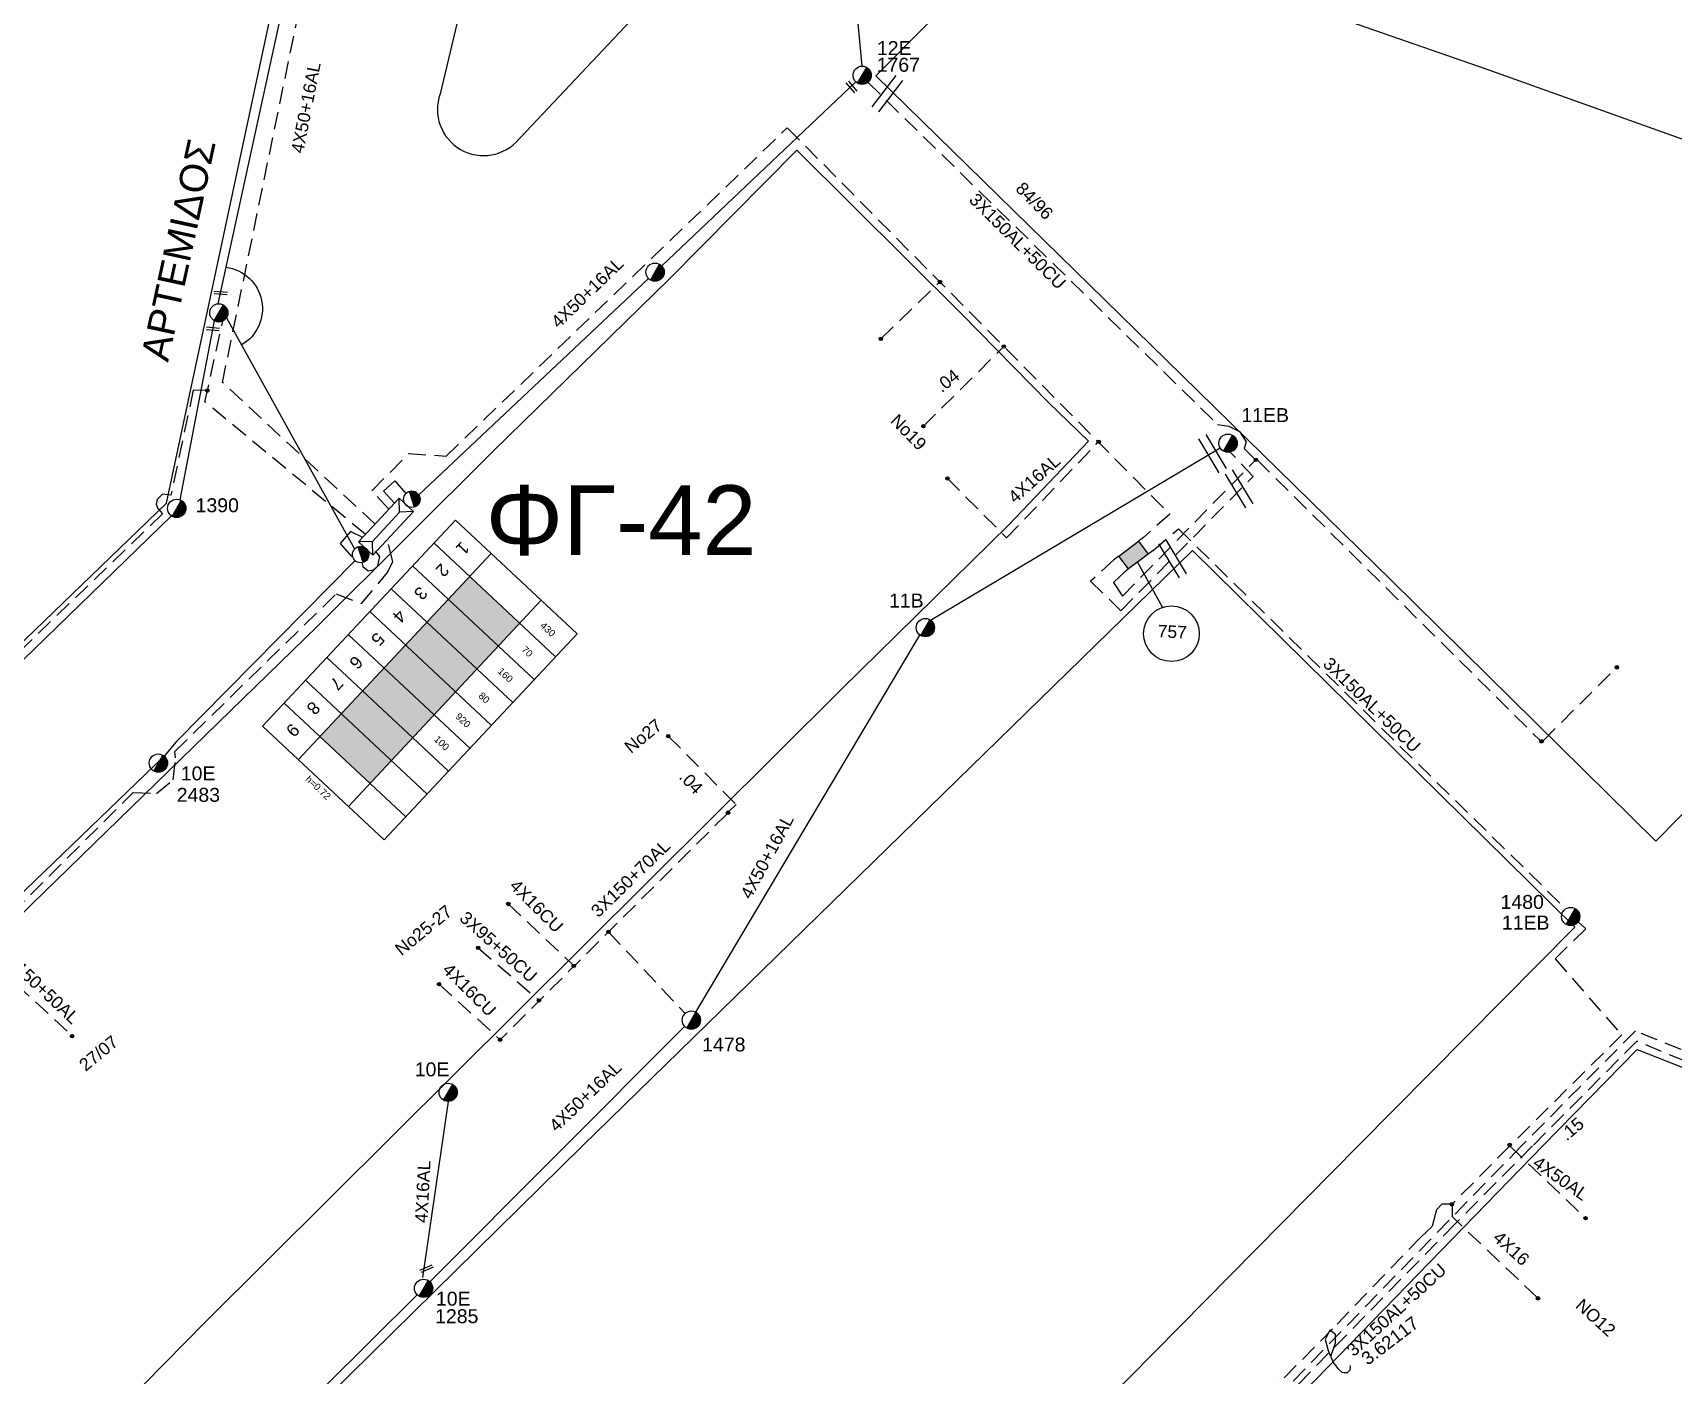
# Model space of a CAD drawing. Header units: millimetres. Extents: x -2238 to -1136, y 747 to 1272.
# Drawn here: x -1685.9 to -1565.1, y 992.2 to 1091.1 of the extents above; entities that cross this region are included whole.
import ezdxf
from ezdxf.enums import TextEntityAlignment as Align

# ---------------------------------------------------------------- set-up
doc = ezdxf.new("R2010")
doc.units = ezdxf.units.MM
doc.linetypes.add('DASHED', pattern=[19.05, 12.7, -6.35])
for name, color, linetype in [('Link Box 4 Διευθύνσεων', 7, 'Continuous'), ('Άγνωστα', 7, 'Continuous'), ('Ασφαλειοκιβώτια Χ.Τ 9 αναχωρήσεων', 7, 'Continuous'), ('Γέφυρες Εναέριου Δικτύου', 7, 'Continuous'), ('Γυμνά εναέρια ΧΤ (3Φ)   4x16AL', 7, 'Continuous'), ('Γυμνά εναέρια ΧΤ (3Φ)   4x50AL', 7, 'Continuous'), ('Γυμνά εναέρια ΧΤ και ΦΟΠ (3Φ)   4x50+16AL', 7, 'Continuous'), ('Γυμνά εναέρια ΧΤ και ΦΟΠ (3Φ)   4x50+16CU', 7, 'Continuous'), ('Εναέρια παροχή ΧΤ 4x16', 7, 'SYN_LINE'), ('Επιγραφές - Σχήματα', 7, 'Continuous'), ('Καλώδια ΧΤ   3x150+50AL', 7, 'DASHED'), ('Καλώδια ΧΤ   3x150+50CU', 7, 'DASHED'), ('Καλώδια ΧΤ   3x150AL+50CU', 7, 'DASHED'), ('Καλώδια ΧΤ   3x95+50CU', 7, 'DASHED'), ('Μηχανική τομή', 7, 'Continuous'), ('Στύλος ΦΜ', 7, 'Continuous'), ('Στύλος ΦΜ @ 1', 7, 'Continuous'), ('Συνδέσεις', 7, 'Continuous'), ('Τομή', 7, 'Continuous'), ('Υποσταθμός εναέριος 2 στύλων', 7, 'Continuous'), ('Υποσταθμός πόλεως', 7, 'Continuous'), ('Υπόβαθρο ΔΕΗ', 7, 'Continuous'), ('Υπόγεια Καλώδια Δικτύου ΧΤ   .04', 7, 'DASHED'), ('Υπόγεια Καλώδια Δικτύου ΧΤ   .15', 7, 'DASHED'), ('Υπόγεια καλώδια Δικτύου ΧΤ και Παρ. ΧΤ - 3X150+70 AL', 7, 'DASHED'), ('Υπόγεια καλώδια Παροχών ΧΤ   .15', 7, 'DASHED'), ('Υπόγεια καλώδια Παροχών ΧΤ   4x16AL', 7, 'DASHED'), ('Υπόγεια καλώδια Παροχών ΧΤ   4x16CU', 7, 'DASHED'), ('Υπόγεια καλώδια Παροχών ΧΤ   4x50AL', 7, 'DASHED')]:
    doc.layers.add(name, color=color, linetype=linetype)
doc.styles.get("Standard").update_dxf_attribs({"font": 'ARIAL.TTF'})
doc.linetypes.add('SYN_LINE', pattern='A,0.5,-0.0001,["/\\/\\/\\/",Standard,S=0.1,R=0,X=0,Y=-0.05],-0.25', length=0.7501)

# ---------------------------------------------------------------- blocks, each defined once
blk = doc.blocks.new('ΥΠΑΡΧΩΝ ΤΣΙΜΕΝΤΕΝΙΟΣ ΣΤΥΛΟΣ')
at = {"layer": 'Στύλος ΦΜ'}
blk.add_hatch(color=256, dxfattribs=at).paths.add_polyline_path([(-1.29, -2.28, 0.574793), (2.62, 0, 0.268822), (1.3, 2.27)])
blk.add_line((-1.29, -2.28), (1.3, 2.27), dxfattribs=at)
blk.add_circle((0, 0), 2.62, dxfattribs=at)
at = {"layer": 'Στύλος ΦΜ', "flags": 4}
for tag, p in [('ΑΡΙΘΜΟΣ', (-4.68, 8.05)), ('ΤΥΠΟΣ', (-4.91, 3.03))]:
    blk.add_attdef(tag, p, '', height=4, dxfattribs=at)
blk = doc.blocks.new('ΥΠΟΣΤΑΘΜΟΣ ΕΝΑΕΡΙΟΣ ΕΠΙ 2 ΣΤΥΛΩΝ')
at = {"layer": 'Υποσταθμός εναέριος 2 στύλων', "linetype": 'Continuous'}
for points in [[(-11.97, -2.11, 0.574793), (-8.45, -0.07, 0.268822), (-9.64, 1.98)], [(9.68, -2.15, 0.574793), (13.19, -0.1, 0.268822), (12.01, 1.95)]]:
    blk.add_hatch(color=256, dxfattribs=at).paths.add_polyline_path(points)
for p, q in [((-11.97, -2.11), (-9.64, 1.98)), ((9.68, -2.15), (12.01, 1.95))]:
    blk.add_line(p, q, dxfattribs=at)
for centre in [(-10.81, -0.07), (10.84, -0.1)]:
    blk.add_circle(centre, 2.36, dxfattribs=at)
at = {"layer": 'Υποσταθμός πόλεως', "linetype": 'Continuous', "ltscale": 40}
blk.add_lwpolyline([(-8.57, 2.82), (8.57, 2.82), (8.57, -2.82), (-8.57, -2.82)], close=True, dxfattribs=at)
for points in [[(-5.75, 0), (-8.57, 2.82)], [(-8.57, -2.82), (-5.75, 0)], [(-5.75, 0), (5.75, 0)], [(5.75, 0), (8.57, 2.82)], [(8.57, -2.82), (5.75, 0)]]:
    blk.add_lwpolyline(points, dxfattribs=at)
at = {"layer": 'Υποσταθμός εναέριος 2 στύλων', "ltscale": 40, "flags": 1}
for tag, p in [('ΜΕΤΑΣΧΗΜΑΤΙΣΜΟΣ', (14.09, 2.51)), ('ΙΣΧΥΣ', (14.07, -0.28)), ('ΑΡΙΘΜΟΣ', (14.19, -3))]:
    blk.add_attdef(tag, p, '', height=1.8, dxfattribs=at)
blk = doc.blocks.new('_ΣΥΝΔΕΣΗ')
at = {"layer": 'Συνδέσεις', "linetype": 'SYN_LINE', "ltscale": 40}
blk.add_hatch(color=256, dxfattribs=at).paths.add_polyline_path([(0.5, -0.01, 1), (-0.5, -0.01, 1)])
at = {"layer": 'Συνδέσεις'}
blk.add_circle((0, -0.01), 0.5, dxfattribs=at)
blk = doc.blocks.new('LINK BOX 4 ΑΝΑΧΩΡΗΣΕΩΝ')
at = {"layer": 'Link Box 4 Διευθύνσεων', "ltscale": 40}
blk.add_hatch(color=256, dxfattribs=at).paths.add_polyline_path([(-3.54, 0), (-3.54, -4.67), (3.54, -4.67), (3.54, 0)])
for p, q in [((-3.54, 0), (-5.33, 0)), ((5.33, 0), (3.54, 0)), ((-3.54, -4.67), (-5.33, -4.67)), ((5.33, -4.67), (3.54, -4.67))]:
    blk.add_line(p, q, dxfattribs=at)
blk.add_lwpolyline([(-3.54, -4.67), (-3.54, 0), (3.54, 0), (3.54, -4.67)], close=True, dxfattribs=at)
blk = doc.blocks.new('ΑΣΦΑΛΕΙΟΚΙΒΩΤΙΟ ΥΠΟΣΤΑΘΜΟΥ 9 ΑΝΑΧΩΡΗΣΕΩΝ')
at = {"layer": 'Ασφαλειοκιβώτια Χ.Τ 9 αναχωρήσεων', "ltscale": 40}
for p, q in [((-23.8, 40.36), (24.02, 40.36)), ((-9.72, 40.36), (-9.72, -40.64)), ((9.94, 40.36), (9.94, -40.64)), ((-23.8, 31.36), (24.02, 31.36)), ((-23.8, 22.36), (24.02, 22.36)), ((-23.8, 13.36), (24.02, 13.36)), ((-23.8, 4.36), (24.02, 4.36)), ((-23.8, -4.64), (24.02, -4.64)), ((-23.8, -13.64), (24.02, -13.64)), ((-23.8, -22.64), (24.02, -22.64)), ((-23.8, -31.64), (24.02, -31.64))]:
    blk.add_line(p, q, dxfattribs=at)
at = {"layer": 'Ασφαλειοκιβώτια Χ.Τ 9 αναχωρήσεων'}
blk.add_lwpolyline([(-23.8, -40.64), (24.02, -40.64), (24.02, 40.36), (-23.8, 40.36)], close=True, dxfattribs=at)
for s, p in [('1', (-18.45, 37.24)), ('2', (-18.45, 28.67)), ('3', (-18.45, 19.6)), ('4', (-18.45, 10.58)), ('5', (-18.45, 1.57)), ('6', (-18.45, -7.57)), ('7', (-18.45, -15.81)), ('8', (-18.45, -25.5)), ('9', (-18.45, -34.19))]:
    blk.add_text(s, height=3.6, rotation=270, dxfattribs=at).set_placement(p)
at = {"layer": 'Ασφαλειοκιβώτια Χ.Τ 9 αναχωρήσεων', "ltscale": 40}
for tag, height, p in [('ΟΝΟΜΑ', 5, (-0.16, 44.31)), ('ΚΕΙΜΕΝΟ 1', 2, (17.06, 35.59)), ('ΚΕΙΜΕΝΟ 2', 2, (17.06, 26.88)), ('ΚΕΙΜΕΝΟ 3', 2, (17.06, 17.69)), ('ΚΕΙΜΕΝΟ 4', 2, (17.06, 8.71)), ('ΚΕΙΜΕΝΟ 5', 2, (17.06, -0.13)), ('ΚΕΙΜΕΝΟ 6', 2, (17.06, -9.05)), ('ΚΕΙΜΕΝΟ 7', 2, (17.06, -18.13)), ('ΚΕΙΜΕΝΟ 8', 2, (17.06, -26.85)), ('ΚΕΙΜΕΝΟ 9', 2, (17.06, -35.99)), ('ΣΧ', 2, (-0.1, -42.64))]:
    blk.add_attdef(tag, text='', height=height, dxfattribs=at).set_placement(p, align=Align.MIDDLE_CENTER)
blk = doc.blocks.new('ΜΗΧΑΝΙΚΗ ΤΟΜΗ')
at = {"layer": 'Μηχανική τομή', "ltscale": 40}
for p, q in [((-1.89, 0.78), (1.89, 0.78)), ((1.89, 0), (-1.89, 0))]:
    blk.add_line(p, q, dxfattribs=at)
blk = doc.blocks.new('ΤΟΜΗ')
at = {"layer": 'Τομή', "ltscale": 40}
for p, q in [((-5.68, 0), (5.68, 0)), ((5.68, -2.33), (-5.68, -2.33))]:
    blk.add_line(p, q, dxfattribs=at)

msp = doc.modelspace()

# ---------------------------------------------------------------- hatches: boundary and pattern name
at = {"layer": 'Ασφαλειοκιβώτια Χ.Τ 9 αναχωρήσεων', "lineweight": 40, "ltscale": 0.1}
h = msp.add_hatch(color=2, dxfattribs=at)
h.dxf.hatch_style = 1
h.paths.add_polyline_path([(-1650.08, 1047.59), (-1653.76, 1051.04), (-1655.34, 1049.35), (-1651.66, 1045.91)])
h = msp.add_hatch(color=85, dxfattribs=at)
h.dxf.hatch_style = 1
h.paths.add_polyline_path([(-1651.66, 1045.91), (-1655.34, 1049.35), (-1656.92, 1047.66), (-1653.24, 1044.22)])
h = msp.add_hatch(color=6, dxfattribs=at)
h.dxf.hatch_style = 1
h.paths.add_polyline_path([(-1653.24, 1044.22), (-1656.92, 1047.66), (-1658.5, 1045.98), (-1654.81, 1042.53)])
h = msp.add_hatch(color=1, dxfattribs=at)
h.dxf.hatch_style = 1
h.paths.add_polyline_path([(-1654.81, 1042.53), (-1658.5, 1045.98), (-1660.07, 1044.29), (-1656.39, 1040.85)])
h = msp.add_hatch(color=5, dxfattribs=at)
h.dxf.hatch_style = 1
h.paths.add_polyline_path([(-1656.39, 1040.85), (-1660.07, 1044.29), (-1661.65, 1042.6), (-1657.97, 1039.16)])
h = msp.add_hatch(color=173, dxfattribs=at)
h.dxf.hatch_style = 1
h.paths.add_polyline_path([(-1657.97, 1039.16), (-1661.65, 1042.6), (-1663.23, 1040.92), (-1659.54, 1037.47)])
h = msp.add_hatch(color=30, dxfattribs=at)
h.dxf.hatch_style = 1
h.paths.add_polyline_path([(-1659.54, 1037.47), (-1663.23, 1040.92), (-1664.8, 1039.23), (-1661.12, 1035.79)])

# ---------------------------------------------------------------- linework, layer by layer
at = {"layer": 'Άγνωστα', "color": 2, "linetype": 'DASHED', "lineweight": -2, "ltscale": 0.1}
for points in [[(-1623.49, 1068.54), (-1619.14, 1072.73)], [(-1606.31, 1052.28), (-1608.04, 1050.69), (-1605.82, 1048.51), (-1596.07, 1058.41), (-1597.76, 1060.19)], [(-1605.52, 1051.38), (-1606.37, 1050.59), (-1605.69, 1049.59), (-1595.88, 1059.62)], [(-1643.55, 1024.86), (-1637.91, 1018.85)]]:
    msp.add_lwpolyline(points, dxfattribs=at)
at = {"layer": 'Άγνωστα', "color": 173, "linetype": 'DASHED', "lineweight": -2, "ltscale": 0.1}
for points in [[(-1661.45, 1054.13), (-1673.27, 1063.91), (-1671.96, 1069.85)], [(-1673.09, 1064.74), (-1673.09, 1064.74), (-1674.13, 1064.76), (-1675.78, 1057.03), (-1676.4, 1057.1), (-1676.78, 1056.71), (-1676.87, 1056.36), (-1676.87, 1056.36), (-1676.73, 1056.05), (-1676.4, 1055.64), (-1696.2, 1036.58)]]:
    msp.add_lwpolyline(points, dxfattribs=at)
at = {"layer": 'Άγνωστα', "color": 1, "linetype": 'SYN_LINE', "lineweight": -2, "ltscale": 10}
for points in [[(-1671.69, 1070.09), (-1662.25, 1053.06)], [(-1661.71, 1052.06), (-1661.65, 1051.77), (-1661.24, 1051.44), (-1660.87, 1051.53), (-1660.54, 1051.81), (-1660.4, 1052.5), (-1660.71, 1052.91)]]:
    msp.add_lwpolyline(points, dxfattribs=at)
at = {"layer": 'Γέφυρες Εναέριου Δικτύου', "lineweight": -2, "ltscale": 0.1}
msp.add_lwpolyline([(-1671.72, 1073.81, -0.716791), (-1670.58, 1068.09, 2.863213)], format="xyb", dxfattribs=at)
at = {"layer": 'Γυμνά εναέρια ΧΤ (3Φ)   4x16AL', "color": 2, "lineweight": -2, "ltscale": 0.1}
msp.add_lwpolyline([(-1655.36, 1012.36), (-1657.24, 999.4)], dxfattribs=at)
at = {"layer": 'Γυμνά εναέρια ΧΤ (3Φ)   4x50AL', "color": 30, "linetype": 'DASHED', "lineweight": -2, "ltscale": 0.1}
msp.add_lwpolyline([(-1693.65, 1019.71), (-1692.95, 1019.97), (-1692.92, 1020.73), (-1690.16, 1023.56), (-1678.56, 1035.12), (-1676.84, 1035.06), (-1675.6, 1036.06), (-1675.43, 1037.68), (-1675.5, 1038.14), (-1663.6, 1049.76), (-1661.74, 1049.04), (-1659.82, 1051.32), (-1659.43, 1052.15), (-1659.84, 1053.74)], dxfattribs=at)
at = {"layer": 'Γυμνά εναέρια ΧΤ (3Φ)   4x50AL', "color": 5, "linetype": 'DASHED', "lineweight": -2, "ltscale": 0.1}
msp.add_lwpolyline([(-1661.65, 1053.91), (-1662.55, 1054.35), (-1663.32, 1053.46), (-1662.22, 1052.21)], dxfattribs=at)
at = {"layer": 'Γυμνά εναέρια ΧΤ (3Φ)   4x50AL', "color": 5, "lineweight": -2, "ltscale": 0.1}
msp.add_lwpolyline([(-1662.22, 1052.21), (-1675.39, 1038.86), (-1676.27, 1037.8), (-1689.87, 1024.72), (-1693.89, 1020.65), (-1717.67, 996.69)], dxfattribs=at)
at = {"layer": 'Γυμνά εναέρια ΧΤ και ΦΟΠ (3Φ)   4x50+16AL', "color": 6, "lineweight": -2, "ltscale": 0.1}
for points in [[(-1624.87, 1088.62), (-1627.18, 1113.29)], [(-1639.63, 1073.91), (-1625.33, 1087.46)], [(-1657.53, 1057.06), (-1640.61, 1072.99)], [(-1659.32, 1056.44), (-1660.13, 1057.33), (-1659.29, 1058.09), (-1658.48, 1057.14)]]:
    msp.add_lwpolyline(points, dxfattribs=at)
at = {"layer": 'Γυμνά εναέρια ΧΤ και ΦΟΠ (3Φ)   4x50+16AL', "color": 1, "lineweight": -2, "ltscale": 0.1}
for points in [[(-1672.31, 1071.12), (-1665.14, 1104.03)], [(-1675.1, 1056.67), (-1672.58, 1069.87)], [(-1695.99, 1035.85), (-1675.74, 1055.5)]]:
    msp.add_lwpolyline(points, dxfattribs=at)
at = {"layer": 'Γυμνά εναέρια ΧΤ και ΦΟΠ (3Φ)   4x50+16AL', "color": 2, "linetype": 'DASHED', "lineweight": -2, "ltscale": 0.1}
msp.add_lwpolyline([(-1659.73, 1055.99), (-1660.98, 1057.35), (-1658.27, 1060.09), (-1655.51, 1059.9), (-1630.38, 1084.08), (-1602.22, 1055.63), (-1604.15, 1053.91)], dxfattribs=at)
at = {"layer": 'Γυμνά εναέρια ΧΤ και ΦΟΠ (3Φ)   4x50+16AL', "color": 2, "lineweight": -2, "ltscale": 0.1}
for points in [[(-1619.83, 1047.81), (-1598.49, 1060.5)], [(-1637.11, 1018.95), (-1620.62, 1046.72)], [(-1637.94, 1017.91), (-1656.7, 999.09)]]:
    msp.add_lwpolyline(points, dxfattribs=at)
at = {"layer": 'Γυμνά εναέρια ΧΤ και ΦΟΠ (3Φ)   4x50+16CU', "color": 2, "ltscale": 0.1}
msp.add_lwpolyline([(-1681.66, 974.3), (-1657.64, 998.13)], dxfattribs=at)
at = {"layer": 'Εναέρια παροχή ΧΤ 4x16', "color": 5, "linetype": 'DASHED', "ltscale": 0.1}
msp.add_lwpolyline([(-1575.16, 997.94), (-1581.4, 1003.86), (-1581.4, 1004.81)], dxfattribs=at)
at = {"layer": 'Επιγραφές - Σχήματα', "lineweight": -2, "ltscale": 0.1}
msp.add_lwpolyline([(-1604.58, 1052.08), (-1602.76, 1048.76)], dxfattribs=at)
at = {"layer": 'Επιγραφές - Σχήματα', "ltscale": 0.1}
msp.add_lwpolyline([(-1590.35, 993.58), (-1590.02, 994.58), (-1590.01, 995.2), (-1590.43, 995.52), (-1590.78, 994.83), (-1590.55, 994.02), (-1590.17, 993.15), (-1589.83, 992.71), (-1589.53, 992.44), (-1589.36, 992.4), (-1589.12, 992.41), (-1588.92, 992.6), (-1588.9, 992.82), (-1588.92, 992.93)], dxfattribs=at)
msp.add_circle((-1602.09, 1046.82), 2.05, dxfattribs=at)
at = {"layer": 'Καλώδια ΧΤ   3x150+50AL', "color": 30, "linetype": 'DASHED', "lineweight": -2, "ltscale": 0.1}
msp.add_lwpolyline([(-1689.96, 1023.58), (-1683.14, 1017.28)], dxfattribs=at)
at = {"layer": 'Καλώδια ΧΤ   3x150+50CU', "color": 85, "linetype": 'DASHED', "lineweight": -2, "ltscale": 0.1}
msp.add_lwpolyline([(-1660.74, 1054.9), (-1671.98, 1065.33), (-1664.13, 1103.48), (-1653.22, 1100.92), (-1652.75, 1103.41), (-1652.31, 1104.61), (-1652.12, 1105.77)], dxfattribs=at)
at = {"layer": 'Καλώδια ΧΤ   3x150AL+50CU', "color": 2, "linetype": 'DASHED', "lineweight": -2, "ltscale": 0.1}
for points in [[(-1624.45, 1087.44), (-1598.69, 1062.23), (-1597.87, 1062.1), (-1597.09, 1061.71), (-1596.58, 1060.95), (-1596.73, 1060.45), (-1595.98, 1059.71)], [(-1595.76, 1059.6), (-1574.95, 1038.97)], [(-1574.72, 1038.94), (-1569.38, 1044.25)]]:
    msp.add_lwpolyline(points, dxfattribs=at)
at = {"layer": 'Καλώδια ΧΤ   3x150AL+50CU', "color": 5, "linetype": 'DASHED', "lineweight": -2, "ltscale": 0.1}
msp.add_lwpolyline([(-1603.43, 1052.96), (-1601.58, 1054.55), (-1573.05, 1026.56)], dxfattribs=at)
at = {"layer": 'Καλώδια ΧΤ   3x150AL+50CU', "color": 27, "linetype": 'DASHED', "lineweight": -2, "ltscale": 0.1}
for points in [[(-1555.2, 1026.64), (-1556.27, 1023.02), (-1546.8, 1019.12), (-1546.52, 1018.49), (-1549.8, 1010.25), (-1550.41, 1010.5), (-1567.92, 1017.56)], [(-1567.92, 1017.56), (-1567.92, 1017.56), (-1576.32, 1009.09), (-1618.26, 965.89), (-1608.89, 956.59), (-1604.27, 952.06), (-1606.48, 949.35), (-1609.63, 951.81), (-1613.92, 947.29)]]:
    msp.add_lwpolyline(points, dxfattribs=at)
at = {"layer": 'Καλώδια ΧΤ   3x150AL+50CU', "color": 85, "linetype": 'DASHED', "ltscale": 0.1}
msp.add_lwpolyline([(-1544.92, 1020.55), (-1545.24, 1018.98), (-1546.01, 1018.91), (-1549.01, 1010.03), (-1550.12, 1009.56), (-1567.82, 1016.8), (-1575.49, 1009.09), (-1581.19, 1003.36), (-1605.19, 978.83), (-1617.4, 966.02), (-1603.41, 951.89), (-1606.41, 948.3), (-1608.56, 950.26), (-1609.6, 950.66), (-1610.14, 950.24), (-1613.46, 946.86)], dxfattribs=at)
at = {"layer": 'Καλώδια ΧΤ   3x95+50CU', "color": 2, "linetype": 'DASHED', "lineweight": -2, "ltscale": 0.1}
msp.add_lwpolyline([(-1653.15, 1023.69), (-1648.76, 1019.89)], dxfattribs=at)
at = {"layer": 'Υπόβαθρο ΔΕΗ', "lineweight": -2, "ltscale": 0.1}
for points in [[(-1750.29, 1050.45), (-1717, 1017.01), (-1676.11, 1056.44), (-1665.92, 1104.15), (-1661.8, 1124.04), (-1659.55, 1135.3), (-1659.73, 1136.87), (-1659.92, 1137.26), (-1660.29, 1137.67), (-1661.24, 1137.73), (-1662.79, 1137.21), (-1666.69, 1133.42), (-1678.88, 1121.29), (-1700.04, 1100.56), (-1713.03, 1087.44), (-1733.76, 1067.06), (-1750.29, 1050.45)], [(-1547.6, 1077.22), (-1562.93, 1035.07), (-1566.41, 1031.55), (-1585.9, 1050.76), (-1602.45, 1066.96), (-1623.85, 1087.9), (-1611.95, 1099.92), (-1578.87, 1088.39), (-1547.6, 1077.22)], [(-1705.54, 1007.4), (-1686.01, 1026.9), (-1664.99, 1047.38), (-1652.03, 1060.3), (-1639.09, 1072.94), (-1629.68, 1082.44), (-1617.55, 1070.37), (-1611.14, 1063.86), (-1608.21, 1061.01), (-1614.07, 1054.83), (-1626.4, 1042.74), (-1654.89, 1014.39), (-1673.22, 996.15), (-1683.77, 985.43), (-1705.54, 1007.4)], [(-1549.75, 1009.09), (-1573.89, 941.74), (-1603.36, 952.65), (-1616.53, 966.1), (-1574.73, 1009.09), (-1567.8, 1016.19), (-1549.75, 1009.09)]]:
    msp.add_lwpolyline(points, dxfattribs=at)
msp.add_lwpolyline([(-1650.42, 1082.96), (-1629.38, 1105.28), (-1629.68, 1106.2), (-1649.61, 1113.19), (-1655.95, 1086.59, 0.838438), (-1650.15, 1083.25)], format="xyb", dxfattribs=at)
msp.add_lwpolyline([(-1588.35, 1009.09), (-1713.99, 881.83), (-1752.1, 895.58), (-1752.96, 903.32), (-1645.46, 1009.09), (-1600.53, 1052.94), (-1572.37, 1025.2)], close=True, dxfattribs=at)
at = {"layer": 'Υπόγεια Καλώδια Δικτύου ΧΤ   .04', "color": 2, "linetype": 'DASHED', "lineweight": -2, "ltscale": 0.1}
for points in [[(-1620.37, 1062.09), (-1614.43, 1067.97)], [(-1639.15, 1039.28), (-1634.15, 1034.25), (-1634.68, 1033.72)]]:
    msp.add_lwpolyline(points, dxfattribs=at)
at = {"layer": 'Υπόγεια Καλώδια Δικτύου ΧΤ   .15', "color": 5, "linetype": 'DASHED', "ltscale": 0.1}
msp.add_lwpolyline([(-1572.14, 1025.6), (-1571.58, 1025.08), (-1573.83, 1022.88), (-1568.93, 1017.27), (-1577.17, 1009.09), (-1581.42, 1004.81), (-1582.17, 1004.81), (-1582.56, 1004.4), (-1582.9, 1003.15), (-1583.73, 1002.37), (-1590.22, 995.63), (-1608.38, 977.2)], dxfattribs=at)
at = {"layer": 'Υπόγεια καλώδια Δικτύου ΧΤ και Παρ. ΧΤ - 3X150+70 AL', "color": 2, "linetype": 'DASHED', "lineweight": -2, "ltscale": 0.1}
msp.add_lwpolyline([(-1634.82, 1033.56), (-1651.44, 1017)], dxfattribs=at)
at = {"layer": 'Υπόγεια καλώδια Παροχών ΧΤ   4x16AL', "color": 2, "linetype": 'DASHED', "lineweight": -2, "ltscale": 0.1}
for points in [[(-1614.23, 1053.88), (-1607.48, 1060.94), (-1607.48, 1060.94)], [(-1618.59, 1058.26), (-1614.23, 1053.88)]]:
    msp.add_lwpolyline(points, dxfattribs=at)
at = {"layer": 'Υπόγεια καλώδια Παροχών ΧΤ   4x16CU', "color": 2, "linetype": 'DASHED', "lineweight": -2, "ltscale": 0.1}
for points in [[(-1650.93, 1026.92), (-1646.15, 1022.41)], [(-1656.03, 1021.01), (-1651.53, 1016.92)]]:
    msp.add_lwpolyline(points, dxfattribs=at)
at = {"layer": 'Υπόγεια καλώδια Παροχών ΧΤ   4x50AL', "color": 5, "linetype": 'DASHED', "ltscale": 0.1}
msp.add_lwpolyline([(-1577.17, 1009.09), (-1571.55, 1003.74)], dxfattribs=at)

# ---------------------------------------------------------------- block references
at = {"layer": 'Link Box 4 Διευθύνσεων', "ltscale": 0.1, "xscale": 0.2565857821765722, "yscale": 0.2565857821765722, "zscale": 0.2565857821765722, "rotation": 37.06586022626253}
msp.add_blockref('LINK BOX 4 ΑΝΑΧΩΡΗΣΕΩΝ', (-1605.24, 1053.09), dxfattribs=at)
at = {"layer": 'Ασφαλειοκιβώτια Χ.Τ 9 αναχωρήσεων', "ltscale": 0.1}
ref = msp.add_blockref('ΑΣΦΑΛΕΙΟΚΙΒΩΤΙΟ ΥΠΟΣΤΑΘΜΟΥ 9 ΑΝΑΧΩΡΗΣΕΩΝ', (-1657.44, 1043.46), dxfattribs=dict(at, xscale=0.2565857821764942, yscale=0.2565857821764942, zscale=0.2565857821764942, rotation=316.9219081881544))
ref.add_attrib('ΣΧ', 'h=0.72', dxfattribs={"ltscale": 40, "height": 0.513, "rotation": 316.9219}).set_placement((-1664.93, 1035.48), align=Align.MIDDLE_CENTER)
ref.add_attrib('ΚΕΙΜΕΝΟ 2', '70', dxfattribs={"ltscale": 40, "height": 0.513, "rotation": 316.9219}).set_placement((-1649.53, 1045.51), align=Align.MIDDLE_CENTER)
ref.add_attrib('ΚΕΙΜΕΝΟ 1', '430', dxfattribs={"ltscale": 40, "height": 0.513, "rotation": 316.9219}).set_placement((-1648.01, 1047.14), align=Align.MIDDLE_CENTER)
ref.add_attrib('ΚΕΙΜΕΝΟ 3', '160', dxfattribs={"ltscale": 40, "height": 0.513, "rotation": 316.9219}).set_placement((-1651.14, 1043.78), align=Align.MIDDLE_CENTER)
ref.add_attrib('ΚΕΙΜΕΝΟ 4', '80', dxfattribs={"ltscale": 40, "height": 0.513, "rotation": 316.9219}).set_placement((-1652.71, 1042.1), align=Align.MIDDLE_CENTER)
ref.add_attrib('ΚΕΙΜΕΝΟ 5', '920', dxfattribs={"ltscale": 40, "height": 0.513, "rotation": 316.9219}).set_placement((-1654.26, 1040.44), align=Align.MIDDLE_CENTER)
ref.add_attrib('ΚΕΙΜΕΝΟ 6', '100', dxfattribs={"ltscale": 40, "height": 0.513, "rotation": 316.9219}).set_placement((-1655.83, 1038.77), align=Align.MIDDLE_CENTER)
at = {"layer": 'Καλώδια ΧΤ   3x150+50AL', "linetype": 'DASHED', "ltscale": 0.1, "xscale": 0.2565857821764941, "yscale": 0.2565857821764941, "zscale": 0.2565857821764941}
msp.add_blockref('_ΣΥΝΔΕΣΗ', (-1683.06, 1017.18), dxfattribs=at)
at = {"layer": 'Καλώδια ΧΤ   3x95+50CU', "linetype": 'DASHED', "ltscale": 0.1, "xscale": 0.2565857821764941, "yscale": 0.2565857821764941, "zscale": 0.2565857821764941}
for p in [(-1653.15, 1023.69), (-1648.67, 1019.81)]:
    msp.add_blockref('_ΣΥΝΔΕΣΗ', p, dxfattribs=at)
at = {"layer": 'Μηχανική τομή', "ltscale": 0.1}
for p, xscale, yscale, zscale, rotation in [((-1625.73, 1087.02), 0.2565857821764899, 0.2565857821764899, 0.2565857821764899, 309.7973692398033), ((-1672.12, 1071.81), 0.2565857821765156, 0.2565857821765156, 0.2565857821765156, 355.0756148257159), ((-1672.7, 1069.17), 0.2565857821765156, 0.2565857821765156, 0.2565857821765156, 355.0756148257159), ((-1656.99, 1000.15), 0.2565857821765793, 0.2565857821765793, 0.2565857821765793, 203.627471169871)]:
    msp.add_blockref('ΜΗΧΑΝΙΚΗ ΤΟΜΗ', p, dxfattribs=dict(at, xscale=xscale, yscale=yscale, zscale=zscale, rotation=rotation))
at = {"layer": 'Στύλος ΦΜ @ 1', "ltscale": 0.1}
ref = msp.add_blockref('ΥΠΑΡΧΩΝ ΤΣΙΜΕΝΤΕΝΙΟΣ ΣΤΥΛΟΣ', (-1624.87, 1087.95), dxfattribs=dict(at, xscale=0.2565857821764941, yscale=0.2565857821764941, zscale=0.2565857821764941))
ref.add_attrib('ΤΥΠΟΣ', '12E', (-1623.78, 1089.44), dxfattribs={"layer": 'Στύλος ΦΜ', "height": 1.026, "flags": 4})
ref.add_attrib('ΑΡΙΘΜΟΣ', '1767', (-1623.8, 1088.21), dxfattribs={"layer": 'Στύλος ΦΜ', "height": 1.026, "flags": 4})
at = {"layer": 'Στύλος ΦΜ @ 1', "ltscale": 0.1, "xscale": 0.2565857821764941, "yscale": 0.2565857821764941, "zscale": 0.2565857821764941}
for p in [(-1640.12, 1073.45), (-1672.25, 1070.45)]:
    msp.add_blockref('ΥΠΑΡΧΩΝ ΤΣΙΜΕΝΤΕΝΙΟΣ ΣΤΥΛΟΣ', p, dxfattribs=at)
at = {"layer": 'Στύλος ΦΜ @ 1', "ltscale": 0.1}
ref = msp.add_blockref('ΥΠΑΡΧΩΝ ΤΣΙΜΕΝΤΕΝΙΟΣ ΣΤΥΛΟΣ', (-1597.92, 1060.85), dxfattribs=dict(at, xscale=0.2565857821764941, yscale=0.2565857821764941, zscale=0.2565857821764941))
ref.add_attrib('ΤΥΠΟΣ', '11EB', (-1596.94, 1062.41), dxfattribs={"layer": 'Στύλος ΦΜ', "height": 1.026, "flags": 4})
ref = msp.add_blockref('ΥΠΑΡΧΩΝ ΤΣΙΜΕΝΤΕΝΙΟΣ ΣΤΥΛΟΣ', (-1675.35, 1056.05), dxfattribs=dict(at, xscale=0.2565857821764941, yscale=0.2565857821764941, zscale=0.2565857821764941))
ref.add_attrib('ΑΡΙΘΜΟΣ', '1390', (-1673.96, 1055.77), dxfattribs={"layer": 'Στύλος ΦΜ', "height": 1.026, "flags": 4})
ref = msp.add_blockref('ΥΠΑΡΧΩΝ ΤΣΙΜΕΝΤΕΝΙΟΣ ΣΤΥΛΟΣ', (-1620.22, 1047.27), dxfattribs=dict(at, xscale=0.2565857821764941, yscale=0.2565857821764941, zscale=0.2565857821764941))
ref.add_attrib('ΤΥΠΟΣ', '11B', (-1622.89, 1048.75), dxfattribs={"layer": 'Στύλος ΦΜ', "height": 1.026, "flags": 4})
ref = msp.add_blockref('ΥΠΑΡΧΩΝ ΤΣΙΜΕΝΤΕΝΙΟΣ ΣΤΥΛΟΣ', (-1676.7, 1037.29), dxfattribs=dict(at, xscale=0.2565857821764941, yscale=0.2565857821764941, zscale=0.2565857821764941))
ref.add_attrib('ΤΥΠΟΣ', '10E', (-1675.05, 1036.02), dxfattribs={"layer": 'Στύλος ΦΜ', "height": 1.026, "flags": 4})
ref.add_attrib('ΑΡΙΘΜΟΣ', '2483', (-1675.35, 1034.44), dxfattribs={"layer": 'Στύλος ΦΜ', "height": 1.026, "flags": 4})
ref = msp.add_blockref('ΥΠΑΡΧΩΝ ΤΣΙΜΕΝΤΕΝΙΟΣ ΣΤΥΛΟΣ', (-1572.69, 1025.99), dxfattribs=dict(at, xscale=0.2565857821764941, yscale=0.2565857821764941, zscale=0.2565857821764941))
ref.add_attrib('ΤΥΠΟΣ', '11EB', (-1577.75, 1025.03), dxfattribs={"layer": 'Στύλος ΦΜ', "height": 1.026, "flags": 4})
ref.add_attrib('ΑΡΙΘΜΟΣ', '1480', (-1577.85, 1026.55), dxfattribs={"layer": 'Στύλος ΦΜ', "height": 1.026, "flags": 4})
ref = msp.add_blockref('ΥΠΑΡΧΩΝ ΤΣΙΜΕΝΤΕΝΙΟΣ ΣΤΥΛΟΣ', (-1637.45, 1018.36), dxfattribs=dict(at, xscale=0.2565857821764941, yscale=0.2565857821764941, zscale=0.2565857821764941))
ref.add_attrib('ΑΡΙΘΜΟΣ', '1478', (-1636.65, 1016.05), dxfattribs={"layer": 'Στύλος ΦΜ', "height": 1.026, "flags": 4})
ref = msp.add_blockref('ΥΠΑΡΧΩΝ ΤΣΙΜΕΝΤΕΝΙΟΣ ΣΤΥΛΟΣ', (-1655.36, 1013.04), dxfattribs=dict(at, xscale=0.2565857821764941, yscale=0.2565857821764941, zscale=0.2565857821764941))
ref.add_attrib('ΤΥΠΟΣ', '10E', (-1657.82, 1014.22), dxfattribs={"layer": 'Στύλος ΦΜ', "height": 1.026, "flags": 4})
ref = msp.add_blockref('ΥΠΑΡΧΩΝ ΤΣΙΜΕΝΤΕΝΙΟΣ ΣΤΥΛΟΣ', (-1657.17, 998.61), dxfattribs=dict(at, xscale=0.2565857821764941, yscale=0.2565857821764941, zscale=0.2565857821764941))
ref.add_attrib('ΤΥΠΟΣ', '1285', (-1656.32, 996.04), dxfattribs={"layer": 'Στύλος ΦΜ', "height": 1.026, "flags": 4})
ref.add_attrib('ΑΡΙΘΜΟΣ', '10E', (-1656.26, 997.33), dxfattribs={"layer": 'Στύλος ΦΜ', "height": 1.026, "flags": 4})
at = {"layer": 'Συνδέσεις', "ltscale": 0.1, "xscale": 0.2565857821764941, "yscale": 0.2565857821764941, "zscale": 0.2565857821764941}
for p in [(-1619.14, 1072.73), (-1623.49, 1068.54), (-1595.88, 1059.63), (-1569.29, 1044.35), (-1574.84, 1038.9), (-1643.55, 1024.86), (-1577.18, 1009.17), (-1581.44, 1004.8), (-1571.59, 1003.77), (-1575.09, 997.87)]:
    msp.add_blockref('_ΣΥΝΔΕΣΗ', p, dxfattribs=at)
at = {"layer": 'Τομή', "ltscale": 0.1}
for p, xscale, yscale, zscale, rotation in [((-1623.25, 1086.78), 0.2565857821764828, 0.2565857821764828, 0.2565857821764828, 52.55202109404083), ((-1599.33, 1059.93), 0.256585782176472, 0.256585782176472, 0.256585782176472, 121.0309334869312), ((-1597.37, 1057.33), 0.256585782176472, 0.256585782176472, 0.256585782176472, 121.0309334869312), ((-1602.26, 1052.18), 0.256585782176472, 0.256585782176472, 0.256585782176472, 121.0309334869312)]:
    msp.add_blockref('ΤΟΜΗ', p, dxfattribs=dict(at, xscale=xscale, yscale=yscale, zscale=zscale, rotation=rotation))
at = {"layer": 'Υποσταθμός εναέριος 2 στύλων', "ltscale": 0.1, "xscale": 0.2565857821764999, "yscale": 0.2565857821764999, "zscale": 0.2565857821764999, "rotation": 47.26750640055067}
msp.add_blockref('ΥΠΟΣΤΑΘΜΟΣ ΕΝΑΕΡΙΟΣ ΕΠΙ 2 ΣΤΥΛΩΝ', (-1659.94, 1054.7), dxfattribs=at)
at = {"layer": 'Υπόγεια Καλώδια Δικτύου ΧΤ   .04', "linetype": 'DASHED', "ltscale": 0.1, "xscale": 0.2565857821764941, "yscale": 0.2565857821764941, "zscale": 0.2565857821764941}
for p in [(-1614.43, 1067.97), (-1620.36, 1062.11), (-1639.15, 1039.28), (-1634.75, 1033.64)]:
    msp.add_blockref('_ΣΥΝΔΕΣΗ', p, dxfattribs=at)
at = {"layer": 'Υπόγεια καλώδια Παροχών ΧΤ   .15', "linetype": 'DASHED', "ltscale": 0.1, "xscale": 0.2565857821764941, "yscale": 0.2565857821764941, "zscale": 0.2565857821764941}
msp.add_blockref('_ΣΥΝΔΕΣΗ', (-1673.09, 1064.74), dxfattribs=at)
at = {"layer": 'Υπόγεια καλώδια Παροχών ΧΤ   4x16AL', "linetype": 'DASHED', "ltscale": 0.1, "xscale": 0.2565857821764941, "yscale": 0.2565857821764941, "zscale": 0.2565857821764941}
for p in [(-1607.45, 1060.96), (-1618.59, 1058.26)]:
    msp.add_blockref('_ΣΥΝΔΕΣΗ', p, dxfattribs=at)
at = {"layer": 'Υπόγεια καλώδια Παροχών ΧΤ   4x16CU', "linetype": 'DASHED', "ltscale": 0.1, "xscale": 0.2565857821764941, "yscale": 0.2565857821764941, "zscale": 0.2565857821764941}
for p in [(-1650.93, 1026.92), (-1646.1, 1022.36), (-1656.03, 1021.01), (-1651.53, 1016.92)]:
    msp.add_blockref('_ΣΥΝΔΕΣΗ', p, dxfattribs=at)

# ---------------------------------------------------------------- texts
at = {"layer": 'Γυμνά εναέρια ΧΤ (3Φ)   4x16AL', "color": 7, "ltscale": 0.1, "insert": (-1657.81, 1003.45), "char_height": 0.924, "width": 86.4036, "attachment_point": 1, "rotation": 87.1357}
msp.add_mtext('4X16AL', dxfattribs=at)
at = {"layer": 'Γυμνά εναέρια ΧΤ και ΦΟΠ (3Φ)   4x50+16AL', "color": 7, "ltscale": 0.1, "char_height": 0.924, "width": 86.4036, "attachment_point": 1}
for insert, rotation in [((-1666.94, 1082.33), 79.0252), ((-1647.87, 1069.93), 44.055), ((-1633.89, 1027.64), 61.742), ((-1648.02, 1010.73), 44.055)]:
    msp.add_mtext('4X50+16AL', dxfattribs=dict(at, insert=insert, rotation=rotation))
at = {"layer": 'Εναέρια παροχή ΧΤ 4x16', "color": 7, "linetype": 'DASHED', "ltscale": 0.1, "insert": (-1577.86, 1002.91), "char_height": 0.924, "width": 86.4036, "attachment_point": 1, "rotation": 317.6989}
msp.add_mtext('4X16', dxfattribs=at)
at = {"layer": 'Επιγραφές - Σχήματα', "ltscale": 0.1, "attachment_point": 5}
for s, insert, char_height, rotation in [('ΑΡΤΕΜΙΔΟΣ', (-1675.22, 1075.09), 2.053, 77.7537), ('84/96', (-1612.18, 1078.7), 0.924, 314.4881), ('No19', (-1621.46, 1061.66), 0.924, 314.4881), ('No27', (-1640.99, 1039.28), 0.924, 39.2636), ('No25-27', (-1657.17, 1024.98), 0.924, 39.2636), ('27/07', (-1681.1, 1015.92), 0.924, 39.2636)]:
    msp.add_mtext(s, dxfattribs=dict(at, insert=insert, char_height=char_height, rotation=rotation))
at = {"layer": 'Επιγραφές - Σχήματα', "insert": (-1652.61, 1057.75), "char_height": 5.1317, "width": 2.2343, "attachment_point": 1}
msp.add_mtext('Φ{\\fArial|b0|i0|c204|p34;Г}-42', dxfattribs=at)
at = {"layer": 'Επιγραφές - Σχήματα', "ltscale": 0.1, "attachment_point": 1}
for s, insert, char_height, width, rotation in [('757', (-1603.08, 1047.48), 0.924, 86.4036, 357.2365), ('\\pt0.9;{\\H1.042x;3.62117}', (-1588.22, 993.66), 0.9237, 29.1139, 37.3815)]:
    msp.add_mtext(s, dxfattribs=dict(at, insert=insert, char_height=char_height, width=width, rotation=rotation))
at = {"layer": 'Επιγραφές - Σχήματα', "color": 7, "ltscale": 0.1, "insert": (-1571.78, 997.93), "char_height": 0.924, "width": 86.4036, "attachment_point": 1, "rotation": 317.6989}
msp.add_mtext('NO12', dxfattribs=at)
at = {"layer": 'Καλώδια ΧΤ   3x150+50AL', "color": 7, "linetype": 'DASHED', "ltscale": 0.1, "insert": (-1687.9, 1023.81), "char_height": 0.924, "width": 86.4036, "attachment_point": 1, "rotation": 316.813}
msp.add_mtext('3X150+50AL', dxfattribs=at)
at = {"layer": 'Καλώδια ΧΤ   3x150AL+50CU', "color": 7, "linetype": 'DASHED', "ltscale": 0.1, "char_height": 0.9237, "width": 86.4036, "attachment_point": 1}
for insert, rotation in [((-1616.41, 1079.36), 315.1221), ((-1590.36, 1045.18), 315.797), ((-1589.29, 994.21), 42.4299)]:
    msp.add_mtext('3X150AL+50CU', dxfattribs=dict(at, insert=insert, rotation=rotation))
at = {"layer": 'Καλώδια ΧΤ   3x95+50CU', "color": 7, "linetype": 'DASHED', "ltscale": 0.1, "insert": (-1653.98, 1026.46), "char_height": 0.924, "width": 86.4036, "attachment_point": 1, "rotation": 318.2385}
msp.add_mtext('3X95+50CU', dxfattribs=at)
at = {"layer": 'Υπόγεια Καλώδια Δικτύου ΧΤ   .04', "color": 7, "linetype": 'DASHED', "ltscale": 0.1, "char_height": 0.924, "width": 86.4036, "attachment_point": 1}
for insert, rotation in [((-1619.58, 1065.26), 38.345), ((-1637.75, 1036.85), 313.5435)]:
    msp.add_mtext('.04', dxfattribs=dict(at, insert=insert, rotation=rotation))
at = {"layer": 'Υπόγεια Καλώδια Δικτύου ΧΤ   .15', "color": 7, "linetype": 'DASHED', "ltscale": 0.1, "insert": (-1573.58, 1010.12), "char_height": 0.924, "width": 86.4036, "attachment_point": 1, "rotation": 40.3963}
msp.add_mtext('.15', dxfattribs=at)
at = {"layer": 'Υπόγεια καλώδια Δικτύου ΧΤ και Παρ. ΧΤ - 3X150+70 AL', "color": 7, "linetype": 'DASHED', "ltscale": 0.1, "insert": (-1644.94, 1026.53), "char_height": 0.924, "width": 86.4036, "attachment_point": 1, "rotation": 44.1699}
msp.add_mtext('3X150+70AL', dxfattribs=at)
at = {"layer": 'Υπόγεια καλώδια Παροχών ΧΤ   4x16AL', "color": 7, "linetype": 'DASHED', "ltscale": 0.1, "insert": (-1614.22, 1057.05), "char_height": 0.924, "width": 86.4036, "attachment_point": 1, "rotation": 41.7743}
msp.add_mtext('4X16AL', dxfattribs=at)
at = {"layer": 'Υπόγεια καλώδια Παροχών ΧΤ   4x16CU', "color": 7, "linetype": 'DASHED', "ltscale": 0.1, "char_height": 0.924, "width": 86.4036, "attachment_point": 1, "rotation": 315.0232}
for insert in [(-1650.25, 1028.82), (-1655.19, 1022.65)]:
    msp.add_mtext('4X16CU', dxfattribs=dict(at, insert=insert))
at = {"layer": 'Υπόγεια καλώδια Παροχών ΧΤ   4x50AL', "color": 7, "linetype": 'DASHED', "ltscale": 0.1, "insert": (-1575.03, 1008.41), "char_height": 0.924, "width": 86.4036, "attachment_point": 1, "rotation": 324.8395}
msp.add_mtext('4X50AL', dxfattribs=at)

doc.saveas('drawing.dxf')
